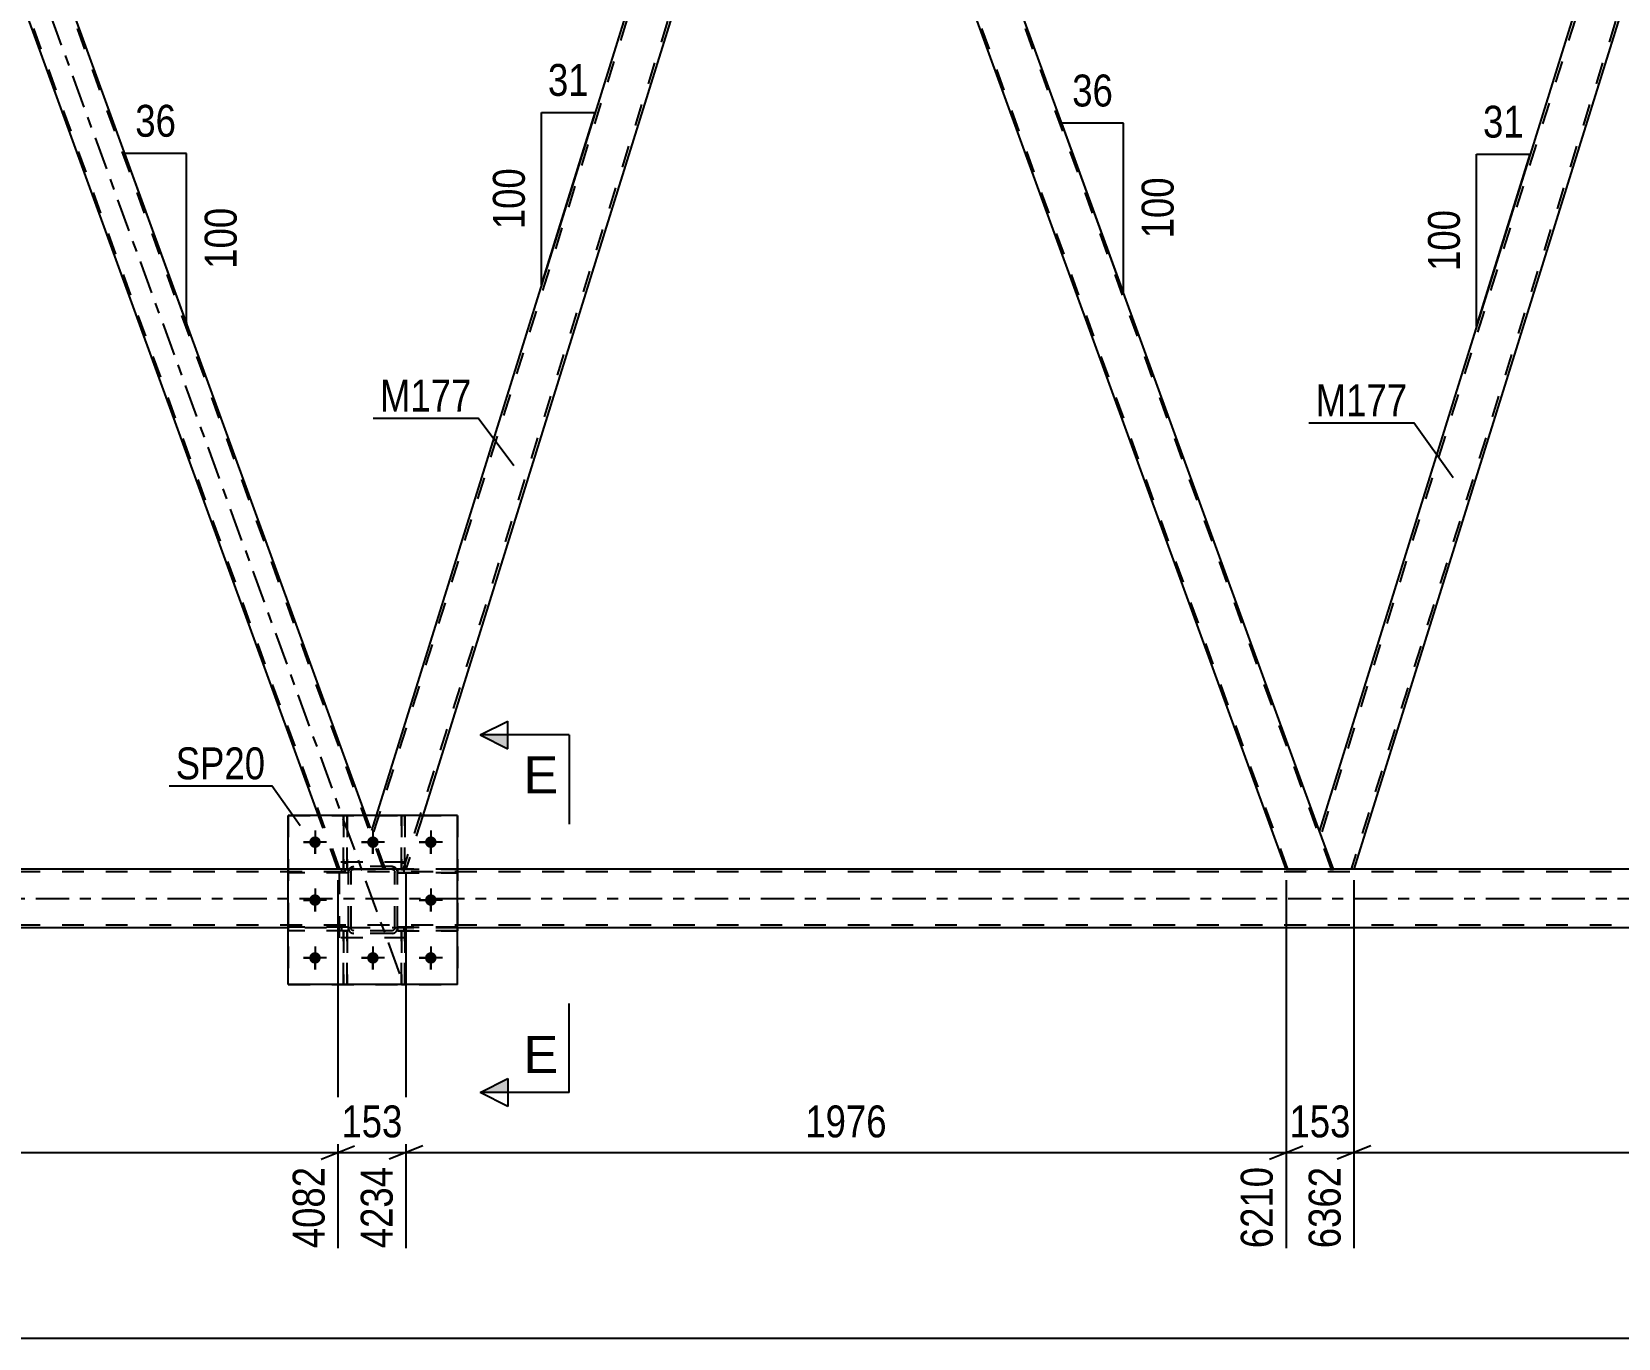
# Model space of a CAD drawing. Header units: millimetres. Extents: x -86 to 755, y -411 to 183.
# Drawn here: x 172.4 to 314.9, y -165.4 to -48 of the extents above; entities that cross this region are included whole.
import ezdxf

# ---------------------------------------------------------------- set-up
doc = ezdxf.new("R2010")
doc.units = ezdxf.units.MM
doc.linetypes.add('DXK_LINE_DOT2', pattern=[3.9198, 1.9599, -1.9599])
doc.linetypes.add('DXK_LINE_DOT3', pattern=[5.9187, 2.979, -0.9799, 0.9799, -0.9799])
doc.styles.add('Arial', font='arial.ttf', dxfattribs={"height": 0.2})
doc.styles.add('Arial Narrow', font='ARIALN.TTF', dxfattribs={"height": 0.2})

# ---------------------------------------------------------------- blocks, each defined once
blk = doc.blocks.new('Part-814409269-3969 - 3545')
at = {"color": 7, "linetype": 'DXK_LINE_DOT2'}
for p, q in [((205.59, -123.25), (205.59, -118.4)), ((205.59, -118.4), (205.91, -118.4)), ((205.91, -118.4), (205.91, -123.25)), ((205.59, -122.65), (205.91, -122.65)), ((205.91, -123.25), (205.59, -123.25))]:
    blk.add_line(p, q, dxfattribs=at)
blk = doc.blocks.new('Part-814409269-4047 - 3545')
at = {"color": 7, "linetype": 'DXK_LINE_DOT2'}
for p, q in [((205.91, -128.77), (205.59, -128.77)), ((205.59, -128.77), (205.59, -133.6)), ((205.59, -129.37), (205.91, -129.37)), ((205.91, -133.6), (205.91, -128.77)), ((205.59, -133.6), (205.91, -133.6))]:
    blk.add_line(p, q, dxfattribs=at)
blk = doc.blocks.new('Part-814409269-4015 - 3545')
at = {"color": 7, "linetype": 'DXK_LINE_DOT2'}
for p, q in [((200.83, -123.24), (195.43, -123.24)), ((195.43, -123.56), (195.43, -123.24)), ((200.83, -123.56), (195.43, -123.56)), ((200.23, -123.56), (200.23, -123.24)), ((200.83, -123.24), (200.83, -123.56))]:
    blk.add_line(p, q, dxfattribs=at)
blk = doc.blocks.new('Part-814409269-4009 - 3545')
at = {"color": 2, "linetype": 'Continuous'}
blk.add_line((205.91, -118.4), (205.59, -118.4), dxfattribs=at)
at = {"color": 7, "linetype": 'DXK_LINE_DOT2'}
for p, q in [((205.59, -118.4), (205.59, -123.25)), ((205.91, -123.25), (205.91, -118.4)), ((205.59, -122.65), (205.91, -122.65)), ((205.59, -123.25), (205.91, -123.25))]:
    blk.add_line(p, q, dxfattribs=at)
blk = doc.blocks.new('Bolt-814409269-3763 - 3545')
at = {"color": 1, "linetype": 'Continuous'}
for p, q in [((196.79, -120.8), (197.49, -120.8)), ((197.83, -119.76), (197.83, -120.46)), ((198.87, -120.8), (198.18, -120.8)), ((201.99, -120.8), (202.69, -120.8)), ((203.03, -119.76), (203.03, -120.46)), ((204.07, -120.8), (203.38, -120.8)), ((207.19, -120.8), (207.89, -120.8)), ((208.23, -119.76), (208.23, -120.46)), ((209.27, -120.8), (208.58, -120.8)), ((197.83, -121.84), (197.83, -121.15)), ((203.03, -121.84), (203.03, -121.15)), ((208.23, -121.84), (208.23, -121.15)), ((197.83, -124.96), (197.83, -125.66)), ((208.23, -124.96), (208.23, -125.66)), ((196.79, -126), (197.49, -126)), ((197.83, -127.04), (197.83, -126.35)), ((198.87, -126), (198.18, -126)), ((207.19, -126), (207.89, -126)), ((208.23, -127.04), (208.23, -126.35)), ((209.27, -126), (208.58, -126)), ((197.83, -130.16), (197.83, -130.86)), ((203.03, -130.16), (203.03, -130.86)), ((208.23, -130.16), (208.23, -130.86)), ((196.79, -131.2), (197.49, -131.2)), ((197.83, -132.24), (197.83, -131.55)), ((198.87, -131.2), (198.18, -131.2)), ((201.99, -131.2), (202.69, -131.2)), ((203.03, -132.24), (203.03, -131.55)), ((204.07, -131.2), (203.38, -131.2)), ((207.19, -131.2), (207.89, -131.2)), ((208.23, -132.24), (208.23, -131.55)), ((209.27, -131.2), (208.58, -131.2))]:
    blk.add_line(p, q, dxfattribs=at)
blk = doc.blocks.new('Part-814409269-3888 - 3545')
at = {"color": 7, "linetype": 'DXK_LINE_DOT2'}
for p, q in [((239.84, -2), (203.02, -120.12)), ((242.32, -5.88), (205.74, -123.22)), ((242.45, -6.25), (242.44, -6.2)), ((242.45, -6.25), (242.44, -6.2)), ((203.31, -118.4), (202.89, -119.75)), ((207.5, -118.4), (206, -123.22)), ((204.15, -123.22), (202.89, -119.75)), ((206, -123.22), (204.15, -123.22))]:
    blk.add_line(p, q, dxfattribs=at)
at = {"color": 2, "linetype": 'Continuous'}
for p, q in [((239.59, -2), (203.31, -118.4)), ((240.91, -2), (239.59, -2)), ((242.44, -6.2), (240.91, -2)), ((242.45, -6.25), (207.5, -118.4))]:
    blk.add_line(p, q, dxfattribs=at)
blk = doc.blocks.new('Part-814409269-3794 - 3545')
at = {"color": 7, "linetype": 'DXK_LINE_DOT2'}
for p, q in [((205.59, -133.6), (205.59, -128.77)), ((205.59, -128.77), (205.91, -128.77)), ((205.59, -129.37), (205.91, -129.37)), ((205.91, -128.77), (205.91, -133.6)), ((205.91, -133.6), (205.59, -133.6))]:
    blk.add_line(p, q, dxfattribs=at)
blk = doc.blocks.new('Part-814409269-3830 - 3545')
at = {"color": 2, "linetype": 'Continuous'}
for p, q in [((245.16, -2), (240.91, -2)), ((288.04, -119.8), (245.16, -2)), ((285.03, -123.22), (242.44, -6.2))]:
    blk.add_line(p, q, dxfattribs=at)
at = {"color": 7, "linetype": 'DXK_LINE_DOT2'}
for p, q in [((240.91, -2), (242.44, -6.2)), ((285.2, -123.22), (241.08, -2)), ((289.11, -123.22), (244.99, -2)), ((289.28, -123.22), (288.04, -119.8)), ((285.03, -123.22), (289.28, -123.22))]:
    blk.add_line(p, q, dxfattribs=at)
blk = doc.blocks.new('Part-814409269-3850 - 3545')
at = {"color": 2, "linetype": 'Continuous'}
for p, q in [((324.72, -2), (288.02, -119.75)), ((326.04, -2), (324.72, -2)), ((327.57, -6.2), (326.04, -2)), ((327.59, -6.25), (291.13, -123.22)), ((289.28, -123.22), (288.04, -119.8))]:
    blk.add_line(p, q, dxfattribs=at)
at = {"color": 7, "linetype": 'DXK_LINE_DOT2'}
for p, q in [((324.98, -2), (288.16, -120.12)), ((327.45, -5.88), (290.88, -123.22)), ((327.59, -6.25), (327.57, -6.2)), ((327.59, -6.25), (327.57, -6.2)), ((288.02, -119.75), (288.04, -119.8)), ((291.13, -123.22), (289.28, -123.22))]:
    blk.add_line(p, q, dxfattribs=at)
blk = doc.blocks.new('Part-814409269-3856 - 3545')
at = {"color": 7, "linetype": 'DXK_LINE_DOT2'}
for p, q in [((206.03, -122.6), (200.03, -122.6)), ((200.03, -129.4), (200.03, -122.6)), ((206.03, -129.4), (206.03, -122.6)), ((206.03, -129.4), (200.03, -129.4))]:
    blk.add_line(p, q, dxfattribs=at)
blk = doc.blocks.new('Part-814409269-3865 - 3545')
at = {"color": 2, "linetype": 'Continuous'}
for p, q in [((195.43, -123.22), (36.63, -123.22)), ((365.7, -123.22), (210.63, -123.22)), ((195.43, -128.5), (36.63, -128.5)), ((365.7, -128.5), (210.63, -128.5))]:
    blk.add_line(p, q, dxfattribs=at)
at = {"color": 7, "linetype": 'DXK_LINE_DOT2'}
for p, q in [((651.37, -123.46), (36.63, -123.46)), ((210.63, -123.22), (195.43, -123.22)), ((651.37, -128.26), (36.63, -128.26)), ((210.63, -128.5), (195.43, -128.5))]:
    blk.add_line(p, q, dxfattribs=at)
at = {"color": 7, "linetype": 'DXK_LINE_DOT3'}
blk.add_line((36.63, -125.86), (651.37, -125.86), dxfattribs=at)
blk = doc.blocks.new('Part-814409269-3883 - 3545')
at = {"color": 7, "linetype": 'DXK_LINE_DOT3'}
blk.add_line((205.44, -132.62), (154.48, 7.4), dxfattribs=at)
at = {"color": 2, "linetype": 'Continuous'}
for p, q in [((160.03, -2), (155.77, -2)), ((202.4, -118.4), (160.03, -2)), ((198.14, -118.4), (157.3, -6.2))]:
    blk.add_line(p, q, dxfattribs=at)
at = {"color": 7, "linetype": 'DXK_LINE_DOT2'}
for p, q in [((155.77, -2), (157.3, -6.2)), ((200.06, -123.22), (155.94, -2)), ((203.98, -123.22), (159.86, -2)), ((199.89, -123.22), (198.14, -118.4)), ((204.15, -123.22), (202.4, -118.4)), ((204.15, -123.22), (199.89, -123.22))]:
    blk.add_line(p, q, dxfattribs=at)
blk = doc.blocks.new('Bolt-814409269-3889 - 3545')
at = {"linetype": 'Continuous'}
for points in [[(198.35, -120.8, -1), (197.31, -120.8, -1)], [(203.55, -120.8, -1), (202.51, -120.8, -1)], [(208.75, -120.8, -1), (207.71, -120.8, -1)], [(198.35, -126, -1), (197.31, -126, -1)], [(208.75, -126, -1), (207.71, -126, -1)], [(198.35, -131.2, -1), (197.31, -131.2, -1)], [(203.55, -131.2, -1), (202.51, -131.2, -1)], [(208.75, -131.2, -1), (207.71, -131.2, -1)]]:
    blk.add_hatch(color=1, dxfattribs=at).paths.add_polyline_path(points)
at = {"color": 1, "linetype": 'Continuous'}
for p, q in [((198.87, -120.8), (196.79, -120.8)), ((197.83, -119.76), (197.83, -121.84)), ((204.07, -120.8), (201.99, -120.8)), ((203.03, -119.76), (203.03, -121.84)), ((209.27, -120.8), (207.19, -120.8)), ((208.23, -119.76), (208.23, -121.84)), ((197.83, -124.96), (197.83, -127.04)), ((208.23, -124.96), (208.23, -127.04)), ((198.87, -126), (196.79, -126)), ((209.27, -126), (207.19, -126)), ((197.83, -130.16), (197.83, -132.24)), ((203.03, -130.16), (203.03, -132.24)), ((208.23, -130.16), (208.23, -132.24)), ((198.87, -131.2), (196.79, -131.2)), ((204.07, -131.2), (201.99, -131.2)), ((209.27, -131.2), (207.19, -131.2))]:
    blk.add_line(p, q, dxfattribs=at)
blk = doc.blocks.new('Part-814409269-3947 - 3545')
at = {"color": 7, "linetype": 'DXK_LINE_DOT2'}
for p, q in [((206.03, -122.6), (200.03, -122.6)), ((200.03, -129.4), (200.03, -122.6)), ((206.03, -129.4), (206.03, -122.6)), ((206.03, -129.4), (200.03, -129.4))]:
    blk.add_line(p, q, dxfattribs=at)
blk = doc.blocks.new('Part-814409269-3948 - 3545')
at = {"color": 7, "linetype": 'DXK_LINE_DOT2'}
for p, q in [((200.83, -123.48), (200.87, -123.3)), ((200.87, -123.3), (200.83, -123.48)), ((200.83, -128.52), (200.83, -123.48)), ((201.07, -123.48), (201.09, -123.39)), ((201.07, -128.52), (201.07, -123.48)), ((201.09, -123.39), (201.14, -123.31)), ((201.13, -123.04), (201.31, -123)), ((201.31, -123), (201.13, -123.04)), ((201.14, -123.31), (201.22, -123.26)), ((201.22, -123.26), (201.31, -123.24)), ((204.75, -123), (201.31, -123)), ((201.31, -123.24), (204.75, -123.24)), ((204.75, -123), (204.94, -123.04)), ((204.94, -123.04), (204.75, -123)), ((204.75, -123.24), (204.85, -123.26)), ((204.85, -123.26), (204.92, -123.31)), ((204.92, -123.31), (204.98, -123.39)), ((204.98, -123.39), (204.99, -123.48)), ((204.99, -128.52), (204.99, -123.48)), ((205.2, -123.3), (205.23, -123.48)), ((205.23, -123.48), (205.2, -123.3)), ((205.23, -128.52), (205.23, -123.48)), ((200.87, -128.71), (200.83, -128.52)), ((200.83, -128.52), (200.87, -128.71)), ((201.09, -128.62), (201.07, -128.52)), ((201.14, -128.69), (201.09, -128.62)), ((201.31, -129), (201.13, -128.97)), ((201.13, -128.97), (201.31, -129)), ((201.22, -128.75), (201.14, -128.69)), ((201.31, -128.76), (201.22, -128.75)), ((204.75, -128.76), (201.31, -128.76)), ((204.75, -129), (201.31, -129)), ((204.85, -128.75), (204.75, -128.76)), ((204.94, -128.97), (204.75, -129)), ((204.75, -129), (204.94, -128.97)), ((204.92, -128.69), (204.85, -128.75)), ((204.98, -128.62), (204.92, -128.69)), ((204.99, -128.52), (204.98, -128.62)), ((205.23, -128.52), (205.2, -128.71)), ((205.2, -128.71), (205.23, -128.52))]:
    blk.add_line(p, q, dxfattribs=at)
at = {"color": 7, "linetype": 'DXK_LINE_DOT3'}
blk.add_line((203.03, -126), (203.03, -126), dxfattribs=at)
at = {"color": 7, "linetype": 'DXK_LINE_DOT2'}
for centre, start, end in [((201.31, -123.48), 112.5, 157.5), ((201.31, -123.48), 112.5, 157.5), ((204.75, -123.48), 22.5, 67.5), ((204.75, -123.48), 22.5, 67.5), ((201.31, -128.52), 202.5, 247.5), ((201.31, -128.52), 202.5, 247.5), ((204.75, -128.52), 292.5, 337.5), ((204.75, -128.52), 292.5, 337.5)]:
    blk.add_arc(centre, 0.48, start, end, dxfattribs=at)
blk = doc.blocks.new('Part-814409269-3949 - 3545')
at = {"color": 7, "linetype": 'DXK_LINE_DOT2'}
for p, q in [((195.43, -118.4), (210.63, -118.4)), ((195.43, -118.4), (195.43, -133.6)), ((210.63, -118.4), (210.63, -133.6)), ((195.43, -133.6), (210.63, -133.6))]:
    blk.add_line(p, q, dxfattribs=at)
blk = doc.blocks.new('Part-814409269-3954 - 3545')
at = {"color": 2, "linetype": 'Continuous'}
for p, q in [((210.63, -118.4), (195.43, -118.4)), ((195.43, -133.6), (195.43, -118.4)), ((210.63, -133.6), (210.63, -118.4)), ((210.63, -133.6), (195.43, -133.6))]:
    blk.add_line(p, q, dxfattribs=at)
blk = doc.blocks.new('Part-814409269-3958 - 3545')
at = {"color": 7, "linetype": 'DXK_LINE_DOT2'}
for p, q in [((200.71, -128.77), (200.39, -128.77)), ((200.39, -128.77), (200.39, -133.6)), ((200.39, -129.37), (200.71, -129.37)), ((200.71, -133.6), (200.71, -128.77)), ((200.39, -133.6), (200.71, -133.6))]:
    blk.add_line(p, q, dxfattribs=at)
blk = doc.blocks.new('Part-814409269-3972 - 3545')
at = {"color": 7, "linetype": 'DXK_LINE_DOT2'}
for p, q in [((210.63, -128.44), (205.23, -128.44)), ((205.23, -128.44), (205.23, -128.76)), ((205.23, -128.76), (210.63, -128.76)), ((205.83, -128.76), (205.83, -128.44)), ((210.63, -128.76), (210.63, -128.44))]:
    blk.add_line(p, q, dxfattribs=at)
blk = doc.blocks.new('Part-814409269-3975 - 3545')
at = {"color": 7, "linetype": 'DXK_LINE_DOT2'}
for p, q in [((210.63, -123.24), (205.23, -123.24)), ((205.23, -123.24), (205.23, -123.56)), ((205.23, -123.56), (210.63, -123.56)), ((205.83, -123.56), (205.83, -123.24)), ((210.63, -123.56), (210.63, -123.24))]:
    blk.add_line(p, q, dxfattribs=at)
blk = doc.blocks.new('Part-814409269-3981 - 3545')
at = {"color": 7, "linetype": 'DXK_LINE_DOT2'}
for p, q in [((205.23, -123.56), (205.23, -123.24)), ((205.23, -123.24), (210.63, -123.24)), ((210.63, -123.56), (205.23, -123.56)), ((205.83, -123.56), (205.83, -123.24)), ((210.63, -123.24), (210.63, -123.56))]:
    blk.add_line(p, q, dxfattribs=at)
blk = doc.blocks.new('Part-814409269-3994 - 3545')
at = {"color": 7, "linetype": 'DXK_LINE_DOT2'}
for p, q in [((200.39, -123.25), (200.39, -118.4)), ((200.39, -118.4), (200.71, -118.4)), ((200.71, -118.4), (200.71, -123.25)), ((200.39, -122.65), (200.71, -122.65)), ((200.71, -123.25), (200.39, -123.25))]:
    blk.add_line(p, q, dxfattribs=at)
blk = doc.blocks.new('Part-814409269-4000 - 3545')
at = {"color": 7, "linetype": 'DXK_LINE_DOT2'}
for p, q in [((200.39, -133.6), (200.39, -128.77)), ((200.39, -128.77), (200.71, -128.77)), ((200.39, -129.37), (200.71, -129.37)), ((200.71, -128.77), (200.71, -133.6)), ((200.71, -133.6), (200.39, -133.6))]:
    blk.add_line(p, q, dxfattribs=at)
blk = doc.blocks.new('Part-814409269-4012 - 3545')
at = {"color": 7, "linetype": 'DXK_LINE_DOT2'}
for p, q in [((200.83, -128.44), (195.43, -128.44)), ((195.43, -128.76), (195.43, -128.44)), ((200.83, -128.76), (195.43, -128.76)), ((200.23, -128.76), (200.23, -128.44)), ((200.83, -128.44), (200.83, -128.76))]:
    blk.add_line(p, q, dxfattribs=at)
blk = doc.blocks.new('Part-814409269-4018 - 3545')
at = {"color": 7, "linetype": 'DXK_LINE_DOT2'}
for p, q in [((205.23, -128.76), (205.23, -128.44)), ((205.23, -128.44), (210.63, -128.44)), ((210.63, -128.76), (205.23, -128.76)), ((205.83, -128.76), (205.83, -128.44)), ((210.63, -128.44), (210.63, -128.76))]:
    blk.add_line(p, q, dxfattribs=at)
blk = doc.blocks.new('Part-814409269-4022 - 3545')
at = {"color": 7, "linetype": 'DXK_LINE_DOT2'}
for p, q in [((200.83, -128.44), (195.43, -128.44)), ((195.43, -128.44), (195.43, -128.76)), ((200.83, -128.76), (195.43, -128.76)), ((200.23, -128.76), (200.23, -128.44)), ((200.83, -128.76), (200.83, -128.44))]:
    blk.add_line(p, q, dxfattribs=at)
blk = doc.blocks.new('Part-814409269-4025 - 3545')
at = {"color": 7, "linetype": 'DXK_LINE_DOT2'}
for p, q in [((200.83, -123.24), (195.43, -123.24)), ((195.43, -123.24), (195.43, -123.56)), ((200.83, -123.56), (195.43, -123.56)), ((200.23, -123.56), (200.23, -123.24)), ((200.83, -123.56), (200.83, -123.24))]:
    blk.add_line(p, q, dxfattribs=at)
blk = doc.blocks.new('Part-814409269-4026 - 3545')
at = {"color": 7, "linetype": 'DXK_LINE_DOT2'}
for p, q in [((200.83, -123.48), (200.87, -123.3)), ((200.87, -123.3), (200.83, -123.48)), ((200.83, -128.52), (200.83, -123.48)), ((201.07, -123.48), (201.09, -123.39)), ((201.07, -128.52), (201.07, -123.48)), ((201.09, -123.39), (201.14, -123.31)), ((201.13, -123.04), (201.31, -123)), ((201.31, -123), (201.13, -123.04)), ((201.14, -123.31), (201.22, -123.26)), ((201.22, -123.26), (201.31, -123.24)), ((204.75, -123), (201.31, -123)), ((201.31, -123.24), (204.75, -123.24)), ((204.75, -123), (204.94, -123.04)), ((204.94, -123.04), (204.75, -123)), ((204.75, -123.24), (204.85, -123.26)), ((204.85, -123.26), (204.92, -123.31)), ((204.92, -123.31), (204.98, -123.39)), ((204.98, -123.39), (204.99, -123.48)), ((204.99, -128.52), (204.99, -123.48)), ((205.2, -123.3), (205.23, -123.48)), ((205.23, -123.48), (205.2, -123.3)), ((205.23, -128.52), (205.23, -123.48)), ((200.87, -128.71), (200.83, -128.52)), ((200.83, -128.52), (200.87, -128.71)), ((201.09, -128.62), (201.07, -128.52)), ((201.14, -128.69), (201.09, -128.62)), ((201.31, -129), (201.13, -128.97)), ((201.13, -128.97), (201.31, -129)), ((201.22, -128.75), (201.14, -128.69)), ((201.31, -128.76), (201.22, -128.75)), ((204.75, -128.76), (201.31, -128.76)), ((204.75, -129), (201.31, -129)), ((204.85, -128.75), (204.75, -128.76)), ((204.94, -128.97), (204.75, -129)), ((204.75, -129), (204.94, -128.97)), ((204.92, -128.69), (204.85, -128.75)), ((204.98, -128.62), (204.92, -128.69)), ((204.99, -128.52), (204.98, -128.62)), ((205.23, -128.52), (205.2, -128.71)), ((205.2, -128.71), (205.23, -128.52))]:
    blk.add_line(p, q, dxfattribs=at)
at = {"color": 7, "linetype": 'DXK_LINE_DOT3'}
blk.add_line((203.03, -126), (203.03, -126), dxfattribs=at)
at = {"color": 7, "linetype": 'DXK_LINE_DOT2'}
for centre, start, end in [((201.31, -123.48), 112.5, 157.5), ((201.31, -123.48), 112.5, 157.5), ((204.75, -123.48), 22.5, 67.5), ((204.75, -123.48), 22.5, 67.5), ((201.31, -128.52), 202.5, 247.5), ((201.31, -128.52), 202.5, 247.5), ((204.75, -128.52), 292.5, 337.5), ((204.75, -128.52), 292.5, 337.5)]:
    blk.add_arc(centre, 0.48, start, end, dxfattribs=at)
blk = doc.blocks.new('Part-814409269-4044 - 3545')
at = {"color": 2, "linetype": 'Continuous'}
blk.add_line((200.71, -118.4), (200.39, -118.4), dxfattribs=at)
at = {"color": 7, "linetype": 'DXK_LINE_DOT2'}
for p, q in [((200.39, -118.4), (200.39, -123.25)), ((200.71, -123.25), (200.71, -118.4)), ((200.39, -122.65), (200.71, -122.65)), ((200.39, -123.25), (200.71, -123.25))]:
    blk.add_line(p, q, dxfattribs=at)
blk = doc.blocks.new('StraightDimension-814409269-5007 - 3545')
at = {"color": 7, "linetype": 'Continuous'}
for p, q in [((285.03, -124.22), (285.03, -157.28)), ((291.13, -124.22), (291.13, -157.28)), ((283.53, -149.27), (286.53, -148.07)), ((292.63, -148.07), (289.63, -149.27)), ((285.03, -148.67), (291.13, -148.67))]:
    blk.add_line(p, q, dxfattribs=at)
at = {"color": 0}
blk.add_wipeout([(291.42, -147.92), (291.42, -143.72), (284.74, -143.72), (284.74, -147.92)], dxfattribs=at)
at = {"color": 0, "linetype": 'Continuous'}
blk.add_wipeout([(290.53, -149.37), (286.33, -149.37), (286.33, -157.88), (290.53, -157.88)], dxfattribs=at)
at = {"color": 3, "style": 'Arial Narrow'}
blk.add_text('153', height=2.863, dxfattribs=at).set_placement((285.34, -147.32))
at = {"color": 3, "linetype": 'Continuous', "style": 'Arial Narrow'}
blk.add_text('6362', height=2.863, rotation=90.0002, dxfattribs=at).set_placement((289.93, -157.28))
blk = doc.blocks.new('AngleDimension-814409269-4170 - 3545')
at = {"color": 7, "linetype": 'Continuous'}
for p, q in [((186.29, -58.92), (180.75, -58.92)), ((186.29, -74.15), (180.75, -58.92)), ((186.29, -74.15), (186.29, -58.92)), ((186.19, -73.88), (186.29, -74.15))]:
    blk.add_line(p, q, dxfattribs=at)
at = {"color": 0}
for points in [[(185.95, -58.02), (185.95, -53.82), (181.09, -53.82), (181.09, -58.02)], [(191.39, -63.19), (187.19, -63.19), (187.19, -69.88), (191.39, -69.88)]]:
    blk.add_wipeout(points, dxfattribs=at)
at = {"color": 3, "style": 'Arial Narrow'}
blk.add_text('36', height=2.863, dxfattribs=at).set_placement((181.69, -57.42))
blk.add_text('100', height=2.863, rotation=90.0002, dxfattribs=at).set_placement((190.79, -69.28))
blk = doc.blocks.new('StraightDimension-814409269-4983 - 3545')
at = {"color": 7, "linetype": 'Continuous'}
for p, q in [((206, -124.22), (206, -157.28)), ((285.03, -124.22), (285.03, -157.28)), ((207.5, -148.07), (204.5, -149.27)), ((283.53, -149.27), (286.53, -148.07)), ((206, -148.67), (285.03, -148.67))]:
    blk.add_line(p, q, dxfattribs=at)
at = {"color": 0}
blk.add_wipeout([(249.77, -147.92), (249.77, -143.72), (241.26, -143.72), (241.26, -147.92)], dxfattribs=at)
at = {"color": 3, "style": 'Arial Narrow'}
blk.add_text('1976', height=2.863, dxfattribs=at).set_placement((241.86, -147.32))
at = {"color": 0, "linetype": 'Continuous'}
blk.add_wipeout([(284.43, -149.37), (280.23, -149.37), (280.23, -157.88), (284.43, -157.88)], dxfattribs=at)
at = {"color": 3, "linetype": 'Continuous', "style": 'Arial Narrow'}
blk.add_text('6210', height=2.863, rotation=90.0002, dxfattribs=at).set_placement((283.83, -157.28))
blk = doc.blocks.new('AngleDimension-814409269-4142 - 3545')
at = {"color": 7, "linetype": 'Continuous'}
for p, q in [((269.71, -69.45), (264.89, -56.2)), ((270.43, -56.2), (264.89, -56.2)), ((270.43, -71.42), (264.89, -56.2)), ((270.43, -71.42), (270.43, -56.2))]:
    blk.add_line(p, q, dxfattribs=at)
at = {"color": 0}
for points in [[(270.09, -55.3), (270.09, -51.1), (265.23, -51.1), (265.23, -55.3)], [(275.53, -60.47), (271.33, -60.47), (271.33, -67.15), (275.53, -67.15)]]:
    blk.add_wipeout(points, dxfattribs=at)
at = {"color": 3, "style": 'Arial Narrow'}
blk.add_text('36', height=2.863, dxfattribs=at).set_placement((265.83, -54.7))
blk.add_text('100', height=2.863, rotation=90.0002, dxfattribs=at).set_placement((274.93, -66.55))
blk = doc.blocks.new('AngleDimension-814409269-4156 - 3545')
at = {"color": 7, "linetype": 'Continuous'}
for p, q in [((218.17, -55.25), (222.99, -55.25)), ((218.17, -70.72), (222.99, -55.25)), ((218.17, -70.72), (218.17, -55.25)), ((218.39, -70), (218.17, -70.72))]:
    blk.add_line(p, q, dxfattribs=at)
at = {"color": 0}
for points in [[(223.01, -54.35), (223.01, -50.15), (218.15, -50.15), (218.15, -54.35)], [(217.27, -59.65), (213.07, -59.65), (213.07, -66.33), (217.27, -66.33)]]:
    blk.add_wipeout(points, dxfattribs=at)
at = {"color": 3, "style": 'Arial Narrow'}
blk.add_text('31', height=2.863, dxfattribs=at).set_placement((218.75, -53.75))
blk.add_text('100', height=2.863, rotation=90.0002, dxfattribs=at).set_placement((216.67, -65.73))
blk = doc.blocks.new('StraightDimension-814409269-4841 - 3545')
at = {"color": 7, "linetype": 'Continuous'}
blk.add_line((-0.64, -165.37), (662.23, -165.37), dxfattribs=at)
blk = doc.blocks.new('StraightDimension-814409269-4935 - 3545')
at = {"color": 7, "linetype": 'Continuous'}
for p, q in [((120.86, -124.22), (120.86, -157.28)), ((199.89, -124.22), (199.89, -157.28)), ((122.36, -148.07), (119.36, -149.27)), ((198.39, -149.27), (201.39, -148.07)), ((120.86, -148.67), (199.89, -148.67))]:
    blk.add_line(p, q, dxfattribs=at)
at = {"color": 0}
blk.add_wipeout([(164.63, -147.92), (164.63, -143.72), (156.12, -143.72), (156.12, -147.92)], dxfattribs=at)
at = {"color": 3, "style": 'Arial Narrow'}
blk.add_text('1976', height=2.863, dxfattribs=at).set_placement((156.72, -147.32))
at = {"color": 0, "linetype": 'Continuous'}
blk.add_wipeout([(199.29, -149.37), (195.09, -149.37), (195.09, -157.88), (199.29, -157.88)], dxfattribs=at)
at = {"color": 3, "linetype": 'Continuous', "style": 'Arial Narrow'}
blk.add_text('4082', height=2.863, rotation=90.0002, dxfattribs=at).set_placement((198.69, -157.28))
blk = doc.blocks.new('StraightDimension-814409269-4959 - 3545')
at = {"color": 7, "linetype": 'Continuous'}
for p, q in [((199.89, -124.22), (199.89, -157.28)), ((206, -124.22), (206, -157.28)), ((198.39, -149.27), (201.39, -148.07)), ((207.5, -148.07), (204.5, -149.27)), ((199.89, -148.67), (206, -148.67))]:
    blk.add_line(p, q, dxfattribs=at)
at = {"color": 0}
blk.add_wipeout([(206.29, -147.92), (206.29, -143.72), (199.6, -143.72), (199.6, -147.92)], dxfattribs=at)
at = {"color": 0, "linetype": 'Continuous'}
blk.add_wipeout([(205.4, -149.37), (201.2, -149.37), (201.2, -157.88), (205.4, -157.88)], dxfattribs=at)
at = {"color": 3, "style": 'Arial Narrow'}
blk.add_text('153', height=2.863, dxfattribs=at).set_placement((200.2, -147.32))
at = {"color": 3, "linetype": 'Continuous', "style": 'Arial Narrow'}
blk.add_text('4234', height=2.863, rotation=90.0002, dxfattribs=at).set_placement((204.8, -157.28))
blk = doc.blocks.new('StraightDimension-814409269-5031 - 3545')
at = {"color": 7, "linetype": 'Continuous'}
for p, q in [((291.13, -124.22), (291.13, -157.28)), ((370.16, -124.22), (370.16, -157.28)), ((292.63, -148.07), (289.63, -149.27)), ((368.66, -149.27), (371.66, -148.07)), ((291.13, -148.67), (370.16, -148.67))]:
    blk.add_line(p, q, dxfattribs=at)
at = {"color": 0}
blk.add_wipeout([(334.9, -147.92), (334.9, -143.72), (326.39, -143.72), (326.39, -147.92)], dxfattribs=at)
at = {"color": 3, "style": 'Arial Narrow'}
blk.add_text('1976', height=2.863, dxfattribs=at).set_placement((326.99, -147.32))
at = {"color": 0, "linetype": 'Continuous'}
blk.add_wipeout([(369.56, -149.37), (365.36, -149.37), (365.36, -157.88), (369.56, -157.88)], dxfattribs=at)
at = {"color": 3, "linetype": 'Continuous', "style": 'Arial Narrow'}
blk.add_text('8338', height=2.863, rotation=90.0002, dxfattribs=at).set_placement((368.96, -157.28))
blk = doc.blocks.new('AngleDimension-814409269-5191 - 3545')
at = {"color": 7, "linetype": 'Continuous'}
for p, q in [((302.14, -59), (306.96, -59)), ((302.14, -74.47), (306.96, -59)), ((302.14, -74.47), (302.14, -59)), ((303.05, -71.54), (306.96, -59))]:
    blk.add_line(p, q, dxfattribs=at)
at = {"color": 0}
for points in [[(306.97, -58.1), (306.97, -53.9), (302.12, -53.9), (302.12, -58.1)], [(301.24, -63.39), (297.04, -63.39), (297.04, -70.08), (301.24, -70.08)]]:
    blk.add_wipeout(points, dxfattribs=at)
at = {"color": 3, "style": 'Arial Narrow'}
blk.add_text('31', height=2.863, dxfattribs=at).set_placement((302.72, -57.5))
blk.add_text('100', height=2.863, rotation=90.0002, dxfattribs=at).set_placement((300.64, -69.48))
blk = doc.blocks.new('Mark-814409269-3846 - 3545')
at = {"color": 0}
blk.add_wipeout([(295.92, -82.53), (295.92, -79.53), (287.69, -79.53), (287.69, -82.53)], dxfattribs=at)
blk.add_wipeout([(295.92, -82.53), (295.92, -79.53), (287.69, -79.53), (287.69, -82.53)], dxfattribs=at)
at = {"color": 30, "linetype": 'Continuous'}
for p in [(287.09, -83.13), (300.05, -88.08)]:
    blk.add_line(p, (296.52, -83.13), dxfattribs=at)
at = {"color": 3, "style": 'Arial Narrow'}
blk.add_text('M177', height=2.863, dxfattribs=at).set_placement((287.69, -82.53))
blk = doc.blocks.new('Mark-814409269-3884 - 3545')
at = {"color": 0}
blk.add_wipeout([(211.88, -82.11), (211.88, -79.11), (203.66, -79.11), (203.66, -82.11)], dxfattribs=at)
blk.add_wipeout([(211.88, -82.11), (211.88, -79.11), (203.66, -79.11), (203.66, -82.11)], dxfattribs=at)
at = {"color": 30, "linetype": 'Continuous'}
for p in [(203.06, -82.71), (215.68, -86.99)]:
    blk.add_line(p, (212.48, -82.71), dxfattribs=at)
at = {"color": 3, "style": 'Arial Narrow'}
blk.add_text('M177', height=2.863, dxfattribs=at).set_placement((203.66, -82.11))
blk = doc.blocks.new('Mark-814409269-3950 - 3545')
at = {"color": 0}
blk.add_wipeout([(193.36, -115.15), (193.36, -112.15), (185.32, -112.15), (185.32, -115.15)], dxfattribs=at)
blk.add_wipeout([(193.36, -115.15), (193.36, -112.15), (185.32, -112.15), (185.32, -115.15)], dxfattribs=at)
at = {"color": 30, "linetype": 'Continuous'}
for p in [(184.72, -115.75), (196.49, -119.33)]:
    blk.add_line(p, (193.96, -115.75), dxfattribs=at)
at = {"color": 3, "style": 'Arial Narrow'}
blk.add_text('SP20', height=2.863, dxfattribs=at).set_placement((185.32, -115.15))
blk = doc.blocks.new('SectionMark-814409269-5332 - 3545')
at = {"linetype": 'Continuous'}
for points in [[(215.16, -111.17), (215.16, -112.42), (212.66, -111.17)], [(215.16, -142.04), (215.16, -143.29), (212.66, -143.29)]]:
    blk.add_hatch(color=6, dxfattribs=at).paths.add_polyline_path(points)
at = {"color": 6, "linetype": 'Continuous'}
for p, q in [((212.66, -111.17), (215.16, -109.92)), ((215.16, -112.42), (215.16, -109.92)), ((220.66, -111.17), (212.66, -111.17)), ((212.66, -111.17), (215.16, -112.42)), ((220.66, -111.17), (220.66, -119.17)), ((220.66, -143.29), (220.66, -135.29)), ((212.66, -143.29), (215.16, -142.04)), ((215.16, -142.04), (215.16, -144.54)), ((220.66, -143.29), (212.66, -143.29)), ((215.16, -144.54), (212.66, -143.29))]:
    blk.add_line(p, q, dxfattribs=at)
at = {"color": 0, "linetype": 'Continuous'}
for points in [[(219.66, -116.42), (219.66, -112.92), (216.55, -112.92), (216.55, -116.42)], [(219.66, -141.54), (219.66, -138.04), (216.55, -138.04), (216.55, -141.54)]]:
    blk.add_wipeout(points, dxfattribs=at)
at = {"color": 3, "linetype": 'Continuous', "style": 'Arial'}
for p in [(216.55, -116.42), (216.55, -141.54)]:
    blk.add_text('E', height=3.34, dxfattribs=at).set_placement(p)

msp = doc.modelspace()

# ---------------------------------------------------------------- block references
for name in ['Part-814409269-3883 - 3545', 'Part-814409269-3888 - 3545', 'Part-814409269-3830 - 3545', 'Part-814409269-3850 - 3545', 'Part-814409269-3949 - 3545', 'Part-814409269-3954 - 3545', 'Part-814409269-3994 - 3545', 'Part-814409269-4044 - 3545', 'Part-814409269-3969 - 3545', 'Part-814409269-4009 - 3545', 'Bolt-814409269-3763 - 3545', 'Bolt-814409269-3889 - 3545', 'Part-814409269-3865 - 3545', 'Part-814409269-4015 - 3545', 'Part-814409269-4025 - 3545', 'Part-814409269-3856 - 3545', 'Part-814409269-3947 - 3545', 'Part-814409269-3948 - 3545', 'Part-814409269-4026 - 3545', 'Part-814409269-3975 - 3545', 'Part-814409269-3981 - 3545', 'Part-814409269-4012 - 3545', 'Part-814409269-4022 - 3545', 'Part-814409269-3958 - 3545', 'Part-814409269-4000 - 3545', 'Part-814409269-3972 - 3545', 'Part-814409269-4018 - 3545', 'Part-814409269-4047 - 3545', 'Part-814409269-3794 - 3545']:
    msp.add_blockref(name, (0, 0))

# ---------------------------------------------------------------- next in the draw order: block references
for name in ['AngleDimension-814409269-4156 - 3545', 'AngleDimension-814409269-4142 - 3545', 'AngleDimension-814409269-4170 - 3545', 'StraightDimension-814409269-5007 - 3545']:
    msp.add_blockref(name, (0, 0))

# ---------------------------------------------------------------- next in the draw order: block references
msp.add_blockref('StraightDimension-814409269-4983 - 3545', (0, 0))

# ---------------------------------------------------------------- next in the draw order: block references
msp.add_blockref('StraightDimension-814409269-4841 - 3545', (0, 0))

# ---------------------------------------------------------------- next in the draw order: block references
for name in ['AngleDimension-814409269-5191 - 3545', 'Mark-814409269-3884 - 3545', 'Mark-814409269-3846 - 3545', 'SectionMark-814409269-5332 - 3545', 'Mark-814409269-3950 - 3545', 'StraightDimension-814409269-4935 - 3545', 'StraightDimension-814409269-5031 - 3545']:
    msp.add_blockref(name, (0, 0))

# ---------------------------------------------------------------- next in the draw order: block references
msp.add_blockref('StraightDimension-814409269-4959 - 3545', (0, 0))

doc.saveas('drawing.dxf')
